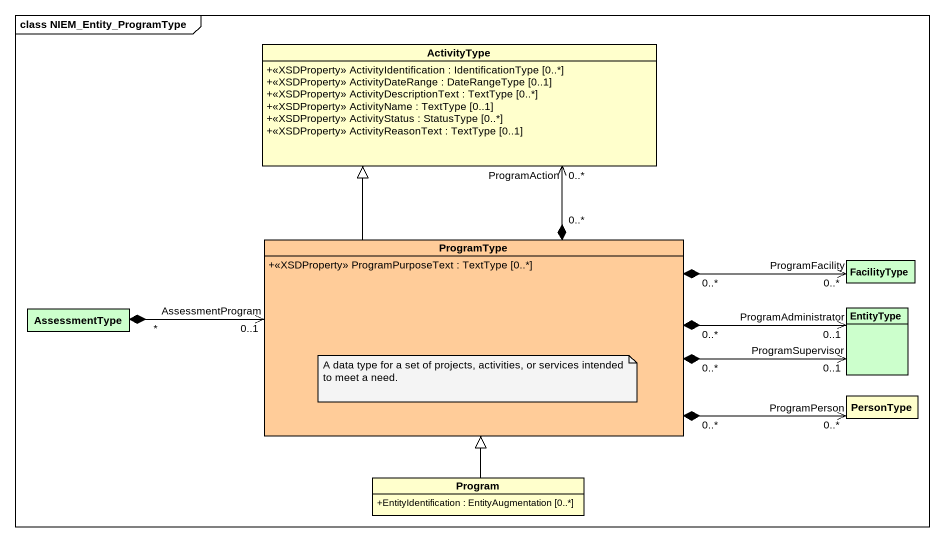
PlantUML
@startuml
mainframe class NIEM_Entity_ProgramType
hide circle
hide empty members
skinparam classAttributeIconSize 0
class ActivityType #FFFFCC {
  +<<XSDProperty>> ActivityIdentification : IdentificationType [0..*]
  +<<XSDProperty>> ActivityDateRange : DateRangeType [0..1]
  +<<XSDProperty>> ActivityDescriptionText : TextType [0..*]
  +<<XSDProperty>> ActivityName : TextType [0..1]
  +<<XSDProperty>> ActivityStatus : StatusType [0..*]
  +<<XSDProperty>> ActivityReasonText : TextType [0..1]
}
class ProgramType #FFCC99 {
  +<<XSDProperty>> ProgramPurposeText : TextType [0..*]
}
class FacilityType #CCFFCC
class AssessmentType #CCFFCC
class EntityType #CCFFCC
class PersonType
class Program {
  +EntityIdentification : EntityAugmentation [0..*]
}
ProgramType -up-|> ActivityType
ProgramType "0..*" *-up-> "ProgramAction\n0..*" ActivityType
ProgramType "0..*" *-right-> "ProgramFacility\n0..*" FacilityType
ProgramType "0..*" *-right-> "ProgramAdministrator\n0..1" EntityType
ProgramType "0..*" *-right-> "ProgramSupervisor\n0..1" EntityType
ProgramType "0..*" *-right-> "ProgramPerson\n0..*" PersonType
AssessmentType "*" *-right-> "AssessmentProgram\n0..1" ProgramType
Program -up-|> ProgramType
note as N1
  A data type for a set of projects, activities, or services intended to meet a need.
end note
@enduml
